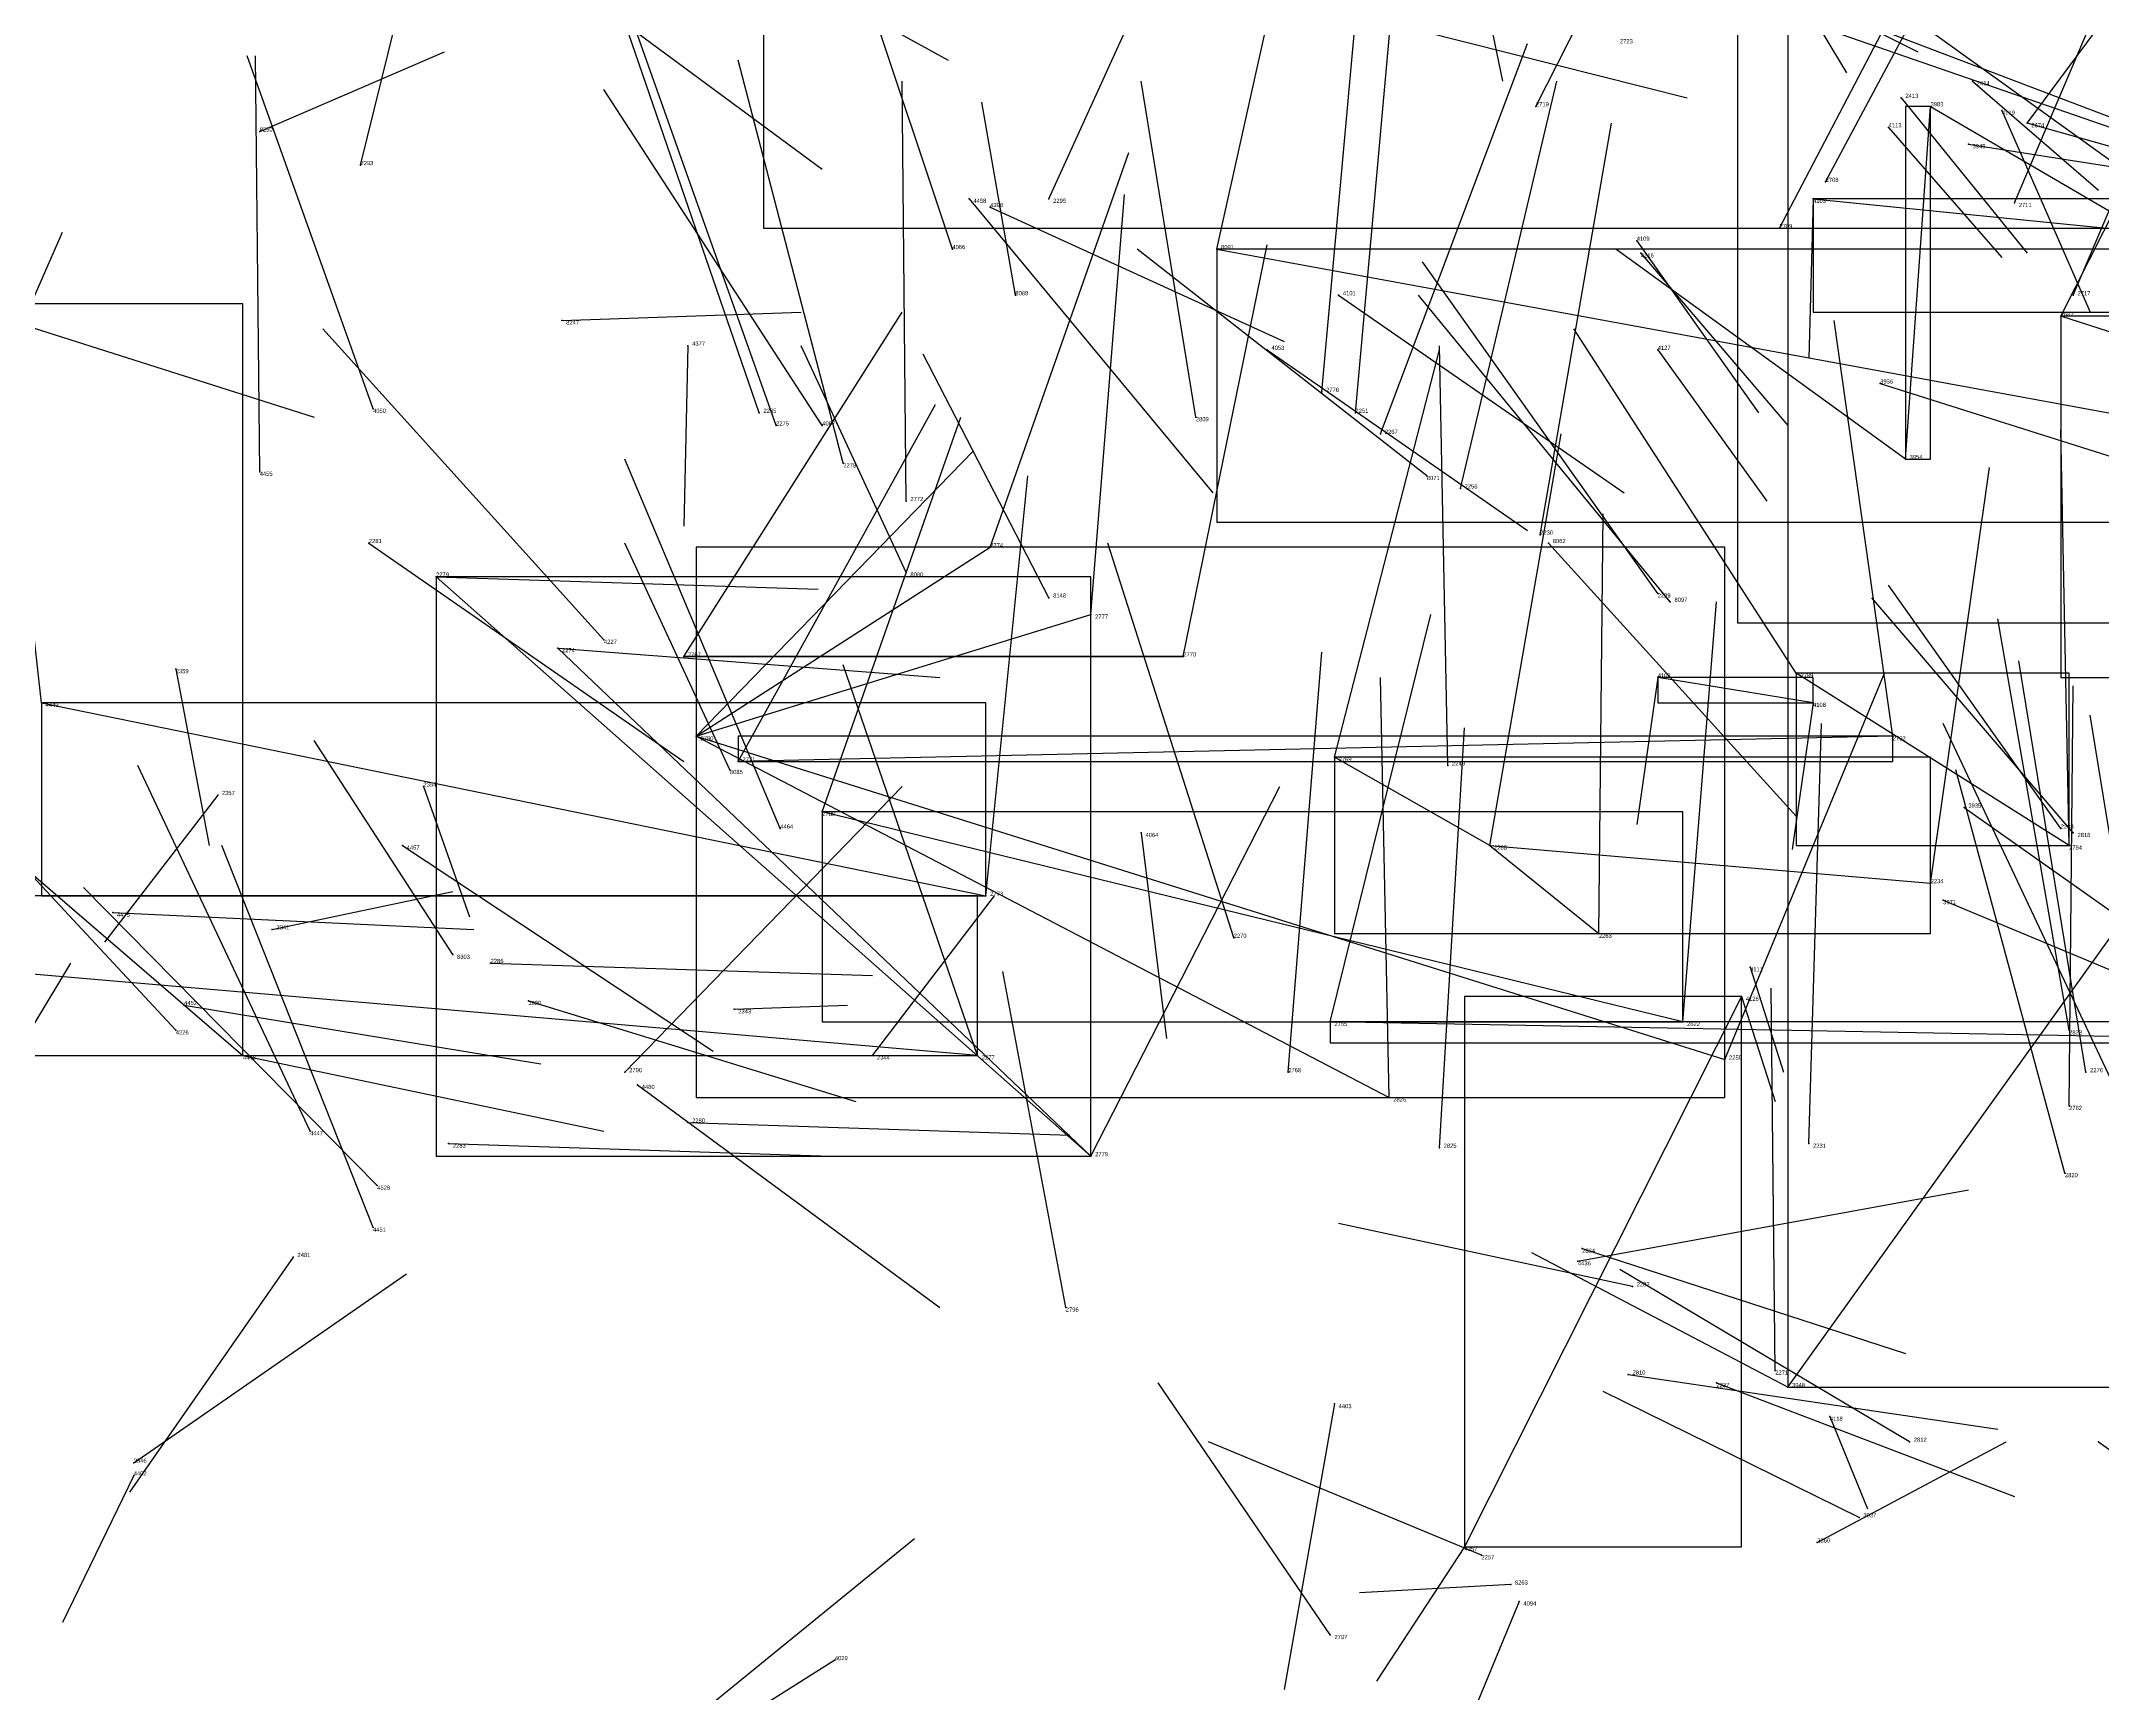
# Model space of a CAD drawing. Extents: x 59.1 to 70.8, y 600.3 to 605.1.
# Drawn here: x 66.69 to 67.181, y 603.317 to 603.7105 of the extents above; entities that cross this region are included whole.
import ezdxf

# ---------------------------------------------------------------- set-up
doc = ezdxf.new("R2010")
doc.units = 0
for name, color, linetype in [('Clients', 3, 'CONTINUOUS'), ('Facilities', 3, 'CONTINUOUS'), ('Facilities_lines', 3, 'CONTINUOUS'), ('Min_max_boxes', 1, 'CONTINUOUS'), ('Normals', 1, 'CONTINUOUS'), ('Source_points', 5, 'CONTINUOUS'), ('Text', 3, 'CONTINUOUS')]:
    doc.layers.add(name, color=color, linetype=linetype)

msp = doc.modelspace()

# ---------------------------------------------------------------- linework, layer by layer
at = {"layer": 'Clients', "color": 5}
for p in [(67.14, 603.695, 458.06), (67.163, 603.691, 451.615), (67.171, 603.645, 451.617), (66.916, 603.59, 452.859), (66.784, 603.583, 453.112), (66.94, 603.574, 452.791), (66.813, 603.566, 453.043), (66.962, 603.564, 452.72), (67.075, 603.559, 455.743), (67.108, 603.56, 452.449), (66.856, 603.539, 452.453), (66.998, 603.54, 452.654), (66.876, 603.527, 452.907), (67.14, 603.51, 452.749), (66.915, 603.507, 452.841), (67.061, 603.498, 452.901), (66.997, 603.477, 452.678), (66.738, 603.469, 453.427), (67.091, 603.468, 452.763), (67.011, 603.459, 452.938), (67.029, 603.352, 455.721)]:
    msp.add_point(p, dxfattribs=at)
at = {"layer": 'Facilities', "color": 3}
for p in [(67.15, 603.701, 448.588), (67.133, 603.697, 448.596), (67.046, 603.695, 451.775), (67.157, 603.694, 455.659), (66.742, 603.689, 460.509), (67.13, 603.69, 455.996), (67.149, 603.686, 454.884), (66.766, 603.681, 449.073), (67.115, 603.677, 451.677), (66.911, 603.673, 453.303), (66.93, 603.673, 449.035), (67.112, 603.673, 455.815), (67.16, 603.672, 451.654), (66.916, 603.671, 456), (67.07, 603.663, 455.944), (67.104, 603.666, 451.737), (66.907, 603.661, 455.687), (66.97, 603.661, 458.868), (67.071, 603.66, 455.866), (66.922, 603.65, 458.91), (66.999, 603.65, 455.788), (67.174, 603.65, 451.676), (66.814, 603.644, 460.375), (66.844, 603.638, 457.184), (66.982, 603.637, 455.964), (67.075, 603.637, 455.935), (66.995, 603.627, 452.797), (67.128, 603.629, 454.87), (66.769, 603.623, 455.688), (66.861, 603.622, 453.147), (67.003, 603.622, 452.874), (66.865, 603.619, 453.073), (66.876, 603.619, 455.719), (66.965, 603.621, 449.106), (67.009, 603.617, 452.725), (66.742, 603.608, 453.251), (66.881, 603.61, 453.002), (67.134, 603.611, 458.119), (67.02, 603.607, 459.863), (67.028, 603.604, 452.654), (66.896, 603.601, 452.933), (67.047, 603.593, 452.585), (66.768, 603.591, 453.181), (67.049, 603.591, 459.791), (66.896, 603.584, 458.941), (66.93, 603.578, 459.005), (67.075, 603.579, 452.514), (67.078, 603.577, 459.787), (66.824, 603.568, 456.282), (66.843, 603.564, 452.427), (66.722, 603.561, 448.573), (66.69, 603.553, 453.304), (67.112, 603.553, 455.757), (66.846, 603.545, 452.976), (67.131, 603.545, 452.377), (66.854, 603.537, 458.947), (67.025, 603.538, 452.977), (66.732, 603.531, 448.666), (66.781, 603.533, 448.581), (67.148, 603.528, 454.684), (66.776, 603.519, 453.463), (66.866, 603.523, 453.306), (66.952, 603.522, 455.757), (67.035, 603.519, 452.587), (67.171, 603.523, 449.338), (67.173, 603.519, 452.314), (67.174, 603.522, 449.265), (67.143, 603.506, 458.163), (66.707, 603.503, 453.568), (66.745, 603.499, 448.655), (66.974, 603.497, 453.078), (66.788, 603.493, 459.011), (66.797, 603.491, 453.106), (67.097, 603.49, 455.782), (66.724, 603.481, 453.498), (66.806, 603.482, 458.44), (66.855, 603.48, 448.566), (67.095, 603.483, 455.762), (66.722, 603.475, 456.422), (67.081, 603.477, 452.831), (67.173, 603.475, 452.61), (66.829, 603.465, 452.985), (66.888, 603.469, 448.608), (66.913, 603.469, 453.16), (66.987, 603.465, 452.783), (67.177, 603.465, 452.645), (66.832, 603.462, 453.313), (67.173, 603.457, 452.362), (66.754, 603.451, 453.289), (66.844, 603.453, 453.082), (66.787, 603.448, 453.065), (67.023, 603.447, 452.868), (67.111, 603.448, 452.628), (66.94, 603.445, 452.893), (67.172, 603.441, 452.507), (66.77, 603.438, 456.176), (66.769, 603.428, 453.262), (66.75, 603.421, 449.409), (67.057, 603.423, 449.084), (67.056, 603.42, 456.685), (67.069, 603.414, 449.268), (66.934, 603.409, 449.788), (67.068, 603.393, 449.056), (67.103, 603.394, 449.749), (67.089, 603.391, 449.336), (67.106, 603.39, 458.245), (66.998, 603.386, 457.037), (67.116, 603.383, 455.753), (67.135, 603.377, 449.46), (67.18, 603.377, 456.603), (66.712, 603.372, 448.807), (66.712, 603.369, 457.286), (67.123, 603.359, 458.235), (67.113, 603.353, 448.492), (67.033, 603.35, 449.508), (67.04, 603.343, 461.166), (67.042, 603.339, 455.65), (66.997, 603.331, 449.753), (66.879, 603.325, 455.52)]:
    msp.add_point(p, dxfattribs=at)
at = {"layer": 'Facilities_lines', "color": 3}
for p, q in [((67.252, 603.666, 451.606), (66.862, 603.801, 451.964)), ((67.252, 603.666, 451.606), (67.021, 603.754, 451.765)), ((67.094, 603.746, 448.575), (67.336, 603.572, 448.457)), ((67.106, 603.39, 458.245), (67.344, 603.722, 458.306)), ((67.134, 603.611, 458.119), (67.14, 603.695, 458.06)), ((67.252, 603.666, 451.606), (67.163, 603.691, 451.615)), ((67.112, 603.673, 455.815), (67.381, 603.646, 455.786)), ((66.97, 603.661, 458.868), (67.324, 603.596, 458.875)), ((66.53, 603.648, 453.714), (66.738, 603.469, 453.427)), ((67.439, 603.559, 451.636), (67.171, 603.645, 451.617)), ((66.846, 603.545, 452.976), (66.916, 603.59, 452.859)), ((66.94, 603.445, 452.893), (66.784, 603.583, 453.112)), ((66.846, 603.545, 452.976), (66.94, 603.574, 452.791)), ((66.94, 603.445, 452.893), (66.813, 603.566, 453.043)), ((66.843, 603.564, 452.427), (66.962, 603.564, 452.72)), ((67.112, 603.553, 455.757), (67.075, 603.559, 455.743)), ((67.173, 603.519, 452.314), (67.108, 603.56, 452.449)), ((66.69, 603.553, 453.304), (66.915, 603.507, 452.841)), ((66.846, 603.545, 452.976), (67.091, 603.468, 452.763)), ((66.846, 603.545, 452.976), (67.011, 603.459, 452.938)), ((67.131, 603.545, 452.377), (66.856, 603.539, 452.453)), ((67.035, 603.519, 452.587), (66.998, 603.54, 452.654)), ((67.081, 603.477, 452.831), (66.876, 603.527, 452.907)), ((67.035, 603.519, 452.587), (67.14, 603.51, 452.749)), ((67.035, 603.519, 452.587), (67.061, 603.498, 452.901)), ((66.913, 603.469, 453.16), (66.471, 603.507, 453.654)), ((67.095, 603.483, 455.762), (67.029, 603.352, 455.721)), ((67.262, 603.472, 452.468), (66.997, 603.477, 452.678))]:
    msp.add_line(p, q, dxfattribs=at)
at = {"layer": 'Min_max_boxes', "color": 1}
for p, q in [((66.862, 603.801, 451.606), (66.862, 603.666, 451.606)), ((66.862, 603.801, 451.964), (66.862, 603.666, 451.964)), ((67.094, 603.746, 448.457), (67.094, 603.572, 448.457)), ((67.094, 603.746, 448.575), (67.094, 603.572, 448.575)), ((67.106, 603.722, 458.245), (67.106, 603.39, 458.245)), ((67.106, 603.722, 458.306), (67.106, 603.39, 458.306)), ((67.14, 603.695, 458.06), (67.134, 603.695, 458.06)), ((67.134, 603.695, 458.06), (67.134, 603.611, 458.06)), ((67.14, 603.695, 458.119), (67.134, 603.695, 458.119)), ((67.134, 603.695, 458.119), (67.134, 603.611, 458.119)), ((67.134, 603.695, 458.06), (67.134, 603.695, 458.119)), ((67.14, 603.611, 458.06), (67.14, 603.695, 458.06)), ((67.14, 603.611, 458.119), (67.14, 603.695, 458.119)), ((67.14, 603.695, 458.06), (67.14, 603.695, 458.119)), ((67.381, 603.673, 455.786), (67.112, 603.673, 455.786)), ((67.112, 603.673, 455.786), (67.112, 603.646, 455.786)), ((67.381, 603.673, 455.815), (67.112, 603.673, 455.815)), ((67.112, 603.673, 455.815), (67.112, 603.646, 455.815)), ((67.112, 603.673, 455.786), (67.112, 603.673, 455.815)), ((66.862, 603.666, 451.606), (67.252, 603.666, 451.606)), ((66.862, 603.666, 451.964), (67.252, 603.666, 451.964)), ((66.862, 603.666, 451.606), (66.862, 603.666, 451.964)), ((67.324, 603.661, 458.868), (66.97, 603.661, 458.868)), ((66.97, 603.661, 458.868), (66.97, 603.596, 458.868)), ((67.324, 603.661, 458.875), (66.97, 603.661, 458.875)), ((66.97, 603.661, 458.875), (66.97, 603.596, 458.875)), ((66.97, 603.661, 458.868), (66.97, 603.661, 458.875)), ((66.738, 603.648, 453.427), (66.53, 603.648, 453.427)), ((66.738, 603.648, 453.714), (66.53, 603.648, 453.714)), ((66.738, 603.469, 453.427), (66.738, 603.648, 453.427)), ((66.738, 603.469, 453.714), (66.738, 603.648, 453.714)), ((66.738, 603.648, 453.427), (66.738, 603.648, 453.714)), ((67.112, 603.646, 455.786), (67.381, 603.646, 455.786)), ((67.112, 603.646, 455.815), (67.381, 603.646, 455.815)), ((67.112, 603.646, 455.786), (67.112, 603.646, 455.815)), ((67.583, 603.645, 451.064), (67.171, 603.645, 451.064)), ((67.171, 603.645, 451.064), (67.171, 603.559, 451.064)), ((67.583, 603.645, 451.636), (67.171, 603.645, 451.636)), ((67.171, 603.645, 451.636), (67.171, 603.559, 451.636)), ((67.171, 603.645, 451.064), (67.171, 603.645, 451.636)), ((67.134, 603.611, 458.06), (67.14, 603.611, 458.06)), ((67.134, 603.611, 458.119), (67.14, 603.611, 458.119)), ((67.134, 603.611, 458.06), (67.134, 603.611, 458.119)), ((67.14, 603.611, 458.06), (67.14, 603.611, 458.119)), ((66.97, 603.596, 458.868), (67.324, 603.596, 458.868)), ((66.97, 603.596, 458.875), (67.324, 603.596, 458.875)), ((66.97, 603.596, 458.868), (66.97, 603.596, 458.875)), ((67.091, 603.59, 452.763), (66.846, 603.59, 452.763)), ((66.846, 603.59, 452.763), (66.846, 603.459, 452.763)), ((67.091, 603.59, 452.976), (66.846, 603.59, 452.976)), ((66.846, 603.59, 452.976), (66.846, 603.459, 452.976)), ((66.846, 603.59, 452.763), (66.846, 603.59, 452.976)), ((67.091, 603.459, 452.763), (67.091, 603.59, 452.763)), ((67.091, 603.459, 452.976), (67.091, 603.59, 452.976)), ((67.091, 603.59, 452.763), (67.091, 603.59, 452.976)), ((66.94, 603.583, 452.893), (66.784, 603.583, 452.893)), ((66.784, 603.583, 452.893), (66.784, 603.445, 452.893)), ((66.94, 603.583, 453.112), (66.784, 603.583, 453.112)), ((66.784, 603.583, 453.112), (66.784, 603.445, 453.112)), ((66.784, 603.583, 452.893), (66.784, 603.583, 453.112)), ((66.94, 603.445, 452.893), (66.94, 603.583, 452.893)), ((66.94, 603.445, 453.112), (66.94, 603.583, 453.112)), ((66.94, 603.583, 452.893), (66.94, 603.583, 453.112)), ((67.094, 603.572, 448.457), (67.336, 603.572, 448.457)), ((67.094, 603.572, 448.575), (67.336, 603.572, 448.575)), ((67.094, 603.572, 448.457), (67.094, 603.572, 448.575)), ((66.843, 603.564, 452.427), (66.962, 603.564, 452.427)), ((66.962, 603.564, 452.427), (66.843, 603.564, 452.427)), ((66.843, 603.564, 452.427), (66.843, 603.564, 452.427)), ((66.843, 603.564, 452.72), (66.962, 603.564, 452.72)), ((66.962, 603.564, 452.72), (66.843, 603.564, 452.72)), ((66.843, 603.564, 452.72), (66.843, 603.564, 452.72)), ((66.843, 603.564, 452.427), (66.843, 603.564, 452.72)), ((66.843, 603.564, 452.427), (66.843, 603.564, 452.72)), ((66.962, 603.564, 452.427), (66.962, 603.564, 452.427)), ((66.962, 603.564, 452.72), (66.962, 603.564, 452.72)), ((66.962, 603.564, 452.427), (66.962, 603.564, 452.72)), ((66.962, 603.564, 452.427), (66.962, 603.564, 452.72)), ((67.112, 603.559, 455.743), (67.075, 603.559, 455.743)), ((67.075, 603.559, 455.743), (67.075, 603.553, 455.743)), ((67.112, 603.559, 455.757), (67.075, 603.559, 455.757)), ((67.075, 603.559, 455.757), (67.075, 603.553, 455.757)), ((67.075, 603.559, 455.743), (67.075, 603.559, 455.757)), ((67.173, 603.56, 452.314), (67.108, 603.56, 452.314)), ((67.108, 603.56, 452.314), (67.108, 603.519, 452.314)), ((67.173, 603.56, 452.449), (67.108, 603.56, 452.449)), ((67.108, 603.56, 452.449), (67.108, 603.519, 452.449)), ((67.108, 603.56, 452.314), (67.108, 603.56, 452.449)), ((67.112, 603.553, 455.743), (67.112, 603.559, 455.743)), ((67.112, 603.553, 455.757), (67.112, 603.559, 455.757)), ((67.112, 603.559, 455.743), (67.112, 603.559, 455.757)), ((67.171, 603.559, 451.064), (67.583, 603.559, 451.064)), ((67.171, 603.559, 451.636), (67.583, 603.559, 451.636)), ((67.171, 603.559, 451.064), (67.171, 603.559, 451.636)), ((67.173, 603.519, 452.314), (67.173, 603.56, 452.314)), ((67.173, 603.519, 452.449), (67.173, 603.56, 452.449)), ((67.173, 603.56, 452.314), (67.173, 603.56, 452.449)), ((66.915, 603.553, 452.841), (66.69, 603.553, 452.841)), ((66.69, 603.553, 452.841), (66.69, 603.507, 452.841)), ((66.915, 603.553, 453.304), (66.69, 603.553, 453.304)), ((66.69, 603.553, 453.304), (66.69, 603.507, 453.304)), ((66.69, 603.553, 452.841), (66.69, 603.553, 453.304)), ((66.915, 603.507, 452.841), (66.915, 603.553, 452.841)), ((66.915, 603.507, 453.304), (66.915, 603.553, 453.304)), ((66.915, 603.553, 452.841), (66.915, 603.553, 453.304)), ((67.075, 603.553, 455.743), (67.112, 603.553, 455.743)), ((67.075, 603.553, 455.757), (67.112, 603.553, 455.757)), ((67.075, 603.553, 455.743), (67.075, 603.553, 455.757)), ((67.112, 603.553, 455.743), (67.112, 603.553, 455.757)), ((67.131, 603.545, 452.377), (66.856, 603.545, 452.377)), ((66.856, 603.545, 452.377), (66.856, 603.539, 452.377)), ((67.131, 603.545, 452.453), (66.856, 603.545, 452.453)), ((66.856, 603.545, 452.453), (66.856, 603.539, 452.453)), ((66.856, 603.545, 452.377), (66.856, 603.545, 452.453)), ((67.131, 603.539, 452.377), (67.131, 603.545, 452.377)), ((67.131, 603.539, 452.453), (67.131, 603.545, 452.453)), ((67.131, 603.545, 452.377), (67.131, 603.545, 452.453)), ((66.856, 603.539, 452.377), (67.131, 603.539, 452.377)), ((66.856, 603.539, 452.453), (67.131, 603.539, 452.453)), ((66.856, 603.539, 452.377), (66.856, 603.539, 452.453)), ((67.14, 603.54, 452.587), (66.998, 603.54, 452.587)), ((66.998, 603.54, 452.587), (66.998, 603.498, 452.587)), ((67.14, 603.54, 452.901), (66.998, 603.54, 452.901)), ((66.998, 603.54, 452.901), (66.998, 603.498, 452.901)), ((66.998, 603.54, 452.587), (66.998, 603.54, 452.901)), ((67.131, 603.539, 452.377), (67.131, 603.539, 452.453)), ((67.14, 603.498, 452.587), (67.14, 603.54, 452.587)), ((67.14, 603.498, 452.901), (67.14, 603.54, 452.901)), ((67.14, 603.54, 452.587), (67.14, 603.54, 452.901)), ((67.081, 603.527, 452.831), (66.876, 603.527, 452.831)), ((66.876, 603.527, 452.831), (66.876, 603.477, 452.831)), ((67.081, 603.527, 452.907), (66.876, 603.527, 452.907)), ((66.876, 603.527, 452.907), (66.876, 603.477, 452.907)), ((66.876, 603.527, 452.831), (66.876, 603.527, 452.907)), ((67.081, 603.477, 452.831), (67.081, 603.527, 452.831)), ((67.081, 603.477, 452.907), (67.081, 603.527, 452.907)), ((67.081, 603.527, 452.831), (67.081, 603.527, 452.907)), ((67.108, 603.519, 452.314), (67.173, 603.519, 452.314)), ((67.108, 603.519, 452.449), (67.173, 603.519, 452.449)), ((67.108, 603.519, 452.314), (67.108, 603.519, 452.449)), ((67.173, 603.519, 452.314), (67.173, 603.519, 452.449)), ((66.913, 603.507, 453.16), (66.471, 603.507, 453.16)), ((66.913, 603.507, 453.654), (66.471, 603.507, 453.654)), ((66.69, 603.507, 452.841), (66.915, 603.507, 452.841)), ((66.69, 603.507, 453.304), (66.915, 603.507, 453.304)), ((66.69, 603.507, 452.841), (66.69, 603.507, 453.304)), ((66.913, 603.469, 453.16), (66.913, 603.507, 453.16)), ((66.913, 603.469, 453.654), (66.913, 603.507, 453.654)), ((66.913, 603.507, 453.16), (66.913, 603.507, 453.654)), ((66.915, 603.507, 452.841), (66.915, 603.507, 453.304)), ((66.998, 603.498, 452.587), (67.14, 603.498, 452.587)), ((66.998, 603.498, 452.901), (67.14, 603.498, 452.901)), ((66.998, 603.498, 452.587), (66.998, 603.498, 452.901)), ((67.14, 603.498, 452.587), (67.14, 603.498, 452.901)), ((67.095, 603.483, 455.721), (67.029, 603.483, 455.721)), ((67.029, 603.483, 455.721), (67.029, 603.352, 455.721)), ((67.095, 603.483, 455.762), (67.029, 603.483, 455.762)), ((67.029, 603.483, 455.762), (67.029, 603.352, 455.762)), ((67.029, 603.483, 455.721), (67.029, 603.483, 455.762)), ((67.095, 603.352, 455.721), (67.095, 603.483, 455.721)), ((67.095, 603.352, 455.762), (67.095, 603.483, 455.762)), ((67.095, 603.483, 455.721), (67.095, 603.483, 455.762)), ((66.876, 603.477, 452.831), (67.081, 603.477, 452.831)), ((66.876, 603.477, 452.907), (67.081, 603.477, 452.907)), ((66.876, 603.477, 452.831), (66.876, 603.477, 452.907)), ((67.262, 603.477, 452.468), (66.997, 603.477, 452.468)), ((66.997, 603.477, 452.468), (66.997, 603.472, 452.468)), ((67.262, 603.477, 452.678), (66.997, 603.477, 452.678)), ((66.997, 603.477, 452.678), (66.997, 603.472, 452.678)), ((66.997, 603.477, 452.468), (66.997, 603.477, 452.678)), ((67.081, 603.477, 452.831), (67.081, 603.477, 452.907)), ((66.997, 603.472, 452.468), (67.262, 603.472, 452.468)), ((66.997, 603.472, 452.678), (67.262, 603.472, 452.678)), ((66.997, 603.472, 452.468), (66.997, 603.472, 452.678)), ((66.471, 603.469, 453.16), (66.913, 603.469, 453.16)), ((66.471, 603.469, 453.654), (66.913, 603.469, 453.654)), ((66.53, 603.469, 453.427), (66.738, 603.469, 453.427)), ((66.53, 603.469, 453.714), (66.738, 603.469, 453.714)), ((66.738, 603.469, 453.427), (66.738, 603.469, 453.714)), ((66.913, 603.469, 453.16), (66.913, 603.469, 453.654)), ((66.846, 603.459, 452.763), (67.091, 603.459, 452.763)), ((66.846, 603.459, 452.976), (67.091, 603.459, 452.976)), ((66.846, 603.459, 452.763), (66.846, 603.459, 452.976)), ((67.091, 603.459, 452.763), (67.091, 603.459, 452.976)), ((66.784, 603.445, 452.893), (66.94, 603.445, 452.893)), ((66.784, 603.445, 453.112), (66.94, 603.445, 453.112)), ((66.784, 603.445, 452.893), (66.784, 603.445, 453.112)), ((66.94, 603.445, 452.893), (66.94, 603.445, 453.112)), ((67.106, 603.39, 458.245), (67.344, 603.39, 458.245)), ((67.106, 603.39, 458.306), (67.344, 603.39, 458.306)), ((67.106, 603.39, 458.245), (67.106, 603.39, 458.306)), ((67.029, 603.352, 455.721), (67.095, 603.352, 455.721)), ((67.029, 603.352, 455.762), (67.095, 603.352, 455.762)), ((67.029, 603.352, 455.721), (67.029, 603.352, 455.762)), ((67.095, 603.352, 455.721), (67.095, 603.352, 455.762))]:
    msp.add_line(p, q, dxfattribs=at)
at = {"layer": 'Normals', "color": 1}
for p, q in [((67.046, 603.695, 451.775), (67.091, 603.784, 451.778)), ((67.115, 603.677, 451.677), (67.162, 603.765, 451.684)), ((67.163, 603.691, 451.615), (67.221, 603.769, 451.638)), ((67.026, 603.76, 448.633), (67.038, 603.701, 448.713)), ((67.16, 603.672, 451.654), (67.199, 603.764, 451.653)), ((66.93, 603.673, 449.035), (66.965, 603.75, 449.088)), ((67.104, 603.666, 451.737), (67.15, 603.754, 451.745)), ((67.094, 603.746, 448.575), (67.12, 603.703, 448.661)), ((66.766, 603.681, 449.073), (66.781, 603.742, 449.15)), ((66.837, 603.744, 458.553), (66.906, 603.706, 458.614)), ((67.174, 603.65, 451.676), (67.213, 603.742, 451.675)), ((66.907, 603.661, 455.687), (66.881, 603.739, 455.63)), ((67.171, 603.645, 451.617), (67.216, 603.734, 451.625)), ((66.811, 603.728, 458.524), (66.876, 603.68, 458.584)), ((66.995, 603.627, 452.797), (67.004, 603.727, 452.797)), ((67.099, 603.727, 455.874), (67.137, 603.708, 455.965)), ((66.97, 603.661, 458.868), (66.984, 603.724, 458.944)), ((66.987, 603.721, 455.541), (67.082, 603.697, 455.56)), ((67.003, 603.622, 452.874), (67.012, 603.722, 452.87)), ((66.861, 603.622, 453.147), (66.829, 603.715, 453.13)), ((66.865, 603.619, 453.073), (66.832, 603.712, 453.056)), ((66.769, 603.623, 455.688), (66.739, 603.707, 455.643)), ((66.742, 603.608, 453.251), (66.741, 603.707, 453.238)), ((66.742, 603.689, 460.509), (66.786, 603.708, 460.597)), ((66.881, 603.61, 453.002), (66.856, 603.706, 452.987)), ((67.009, 603.617, 452.725), (67.044, 603.71, 452.738)), ((66.896, 603.601, 452.933), (66.895, 603.701, 452.931)), ((66.965, 603.621, 449.106), (66.952, 603.701, 449.165)), ((67.028, 603.604, 452.654), (67.051, 603.701, 452.661)), ((67.15, 603.701, 448.588), (67.18, 603.675, 448.68)), ((66.876, 603.619, 455.719), (66.824, 603.699, 455.687)), ((66.922, 603.65, 458.91), (66.914, 603.696, 458.999)), ((67.133, 603.697, 448.596), (67.163, 603.66, 448.684)), ((67.047, 603.593, 452.585), (67.064, 603.691, 452.594)), ((67.14, 603.695, 458.06), (67.21, 603.654, 458.001)), ((67.157, 603.694, 455.659), (67.178, 603.646, 455.744)), ((67.13, 603.69, 455.996), (67.157, 603.659, 456.087)), ((67.149, 603.686, 454.884), (67.245, 603.671, 454.907)), ((66.916, 603.59, 452.859), (66.949, 603.684, 452.868)), ((66.911, 603.673, 453.303), (66.969, 603.603, 453.344)), ((66.94, 603.574, 452.791), (66.948, 603.674, 452.791)), ((67.112, 603.673, 455.815), (67.111, 603.635, 455.908)), ((66.916, 603.671, 456), (66.986, 603.639, 456.063)), ((66.655, 603.574, 453.37), (66.695, 603.665, 453.383)), ((66.962, 603.564, 452.72), (66.982, 603.662, 452.725)), ((67.07, 603.663, 455.944), (67.099, 603.622, 456.031)), ((67.02, 603.607, 459.863), (66.951, 603.661, 459.815)), ((67.075, 603.579, 452.514), (67.019, 603.658, 452.489)), ((67.134, 603.611, 458.119), (67.065, 603.661, 458.171)), ((67.071, 603.66, 455.866), (67.106, 603.619, 455.95)), ((66.673, 603.647, 453.457), (66.755, 603.621, 453.508)), ((66.69, 603.553, 453.304), (66.679, 603.651, 453.29)), ((66.999, 603.65, 455.788), (67.067, 603.603, 455.844)), ((67.078, 603.577, 459.787), (67.018, 603.65, 459.754)), ((66.824, 603.568, 456.282), (66.757, 603.642, 456.29)), ((66.814, 603.644, 460.375), (66.871, 603.646, 460.457)), ((66.843, 603.564, 452.427), (66.895, 603.646, 452.452)), ((67.108, 603.56, 452.449), (67.055, 603.642, 452.428)), ((67.131, 603.545, 452.377), (67.117, 603.644, 452.385)), ((66.844, 603.638, 457.184), (66.843, 603.595, 457.274)), ((66.896, 603.584, 458.941), (66.871, 603.638, 459.022)), ((66.982, 603.637, 455.964), (67.044, 603.594, 456.03)), ((66.998, 603.54, 452.654), (67.023, 603.637, 452.66)), ((67.025, 603.538, 452.977), (67.023, 603.638, 452.973)), ((67.075, 603.637, 455.935), (67.101, 603.601, 456.024)), ((66.93, 603.578, 459.005), (66.9, 603.636, 459.081)), ((67.128, 603.629, 454.87), (67.223, 603.599, 454.875)), ((66.856, 603.539, 452.453), (66.903, 603.624, 452.476)), ((66.876, 603.527, 452.907), (66.909, 603.621, 452.919)), ((67.173, 603.519, 452.314), (67.171, 603.618, 452.33)), ((66.846, 603.545, 452.976), (66.912, 603.613, 453.008)), ((67.035, 603.519, 452.587), (67.052, 603.617, 452.596)), ((66.866, 603.523, 453.306), (66.829, 603.611, 453.276)), ((67.14, 603.51, 452.749), (67.154, 603.609, 452.75)), ((66.915, 603.507, 452.841), (66.925, 603.607, 452.842)), ((67.061, 603.498, 452.901), (67.062, 603.598, 452.897)), ((66.768, 603.591, 453.181), (66.843, 603.539, 453.221)), ((66.854, 603.537, 458.947), (66.829, 603.591, 459.028)), ((66.974, 603.497, 453.078), (66.944, 603.591, 453.061)), ((67.049, 603.591, 459.791), (67.108, 603.526, 459.838)), ((66.784, 603.583, 453.112), (66.875, 603.58, 453.153)), ((67.174, 603.522, 449.265), (67.126, 603.578, 449.332)), ((67.171, 603.523, 449.338), (67.13, 603.581, 449.408)), ((66.997, 603.477, 452.678), (67.021, 603.574, 452.685)), ((67.081, 603.477, 452.831), (67.089, 603.577, 452.83)), ((67.173, 603.475, 452.61), (67.156, 603.573, 452.604)), ((66.813, 603.566, 453.043), (66.904, 603.559, 453.084)), ((66.987, 603.465, 452.783), (66.995, 603.565, 452.782)), ((66.722, 603.561, 448.573), (66.73, 603.519, 448.664)), ((66.913, 603.469, 453.16), (66.881, 603.562, 453.143)), ((67.011, 603.459, 452.938), (67.009, 603.559, 452.933)), ((67.075, 603.559, 455.743), (67.07, 603.524, 455.837)), ((67.091, 603.468, 452.763), (67.129, 603.56, 452.776)), ((67.177, 603.465, 452.645), (67.161, 603.563, 452.638)), ((67.173, 603.457, 452.362), (67.174, 603.557, 452.369)), ((67.112, 603.553, 455.757), (67.107, 603.518, 455.851)), ((67.193, 603.458, 459.43), (67.178, 603.55, 459.467)), ((66.722, 603.475, 456.422), (66.654, 603.548, 456.424)), ((66.788, 603.493, 459.011), (66.755, 603.544, 459.09)), ((67.023, 603.447, 452.868), (67.029, 603.547, 452.868)), ((67.111, 603.448, 452.628), (67.114, 603.548, 452.629)), ((67.185, 603.459, 452.544), (67.143, 603.548, 452.525)), ((66.754, 603.451, 453.289), (66.713, 603.538, 453.261)), ((67.172, 603.441, 452.507), (67.146, 603.537, 452.499)), ((66.732, 603.531, 448.666), (66.705, 603.496, 448.756)), ((66.781, 603.533, 448.581), (66.792, 603.502, 448.675)), ((66.829, 603.465, 452.985), (66.895, 603.533, 453.017)), ((66.94, 603.445, 452.893), (66.985, 603.533, 452.91)), ((67.148, 603.528, 454.684), (67.223, 603.475, 454.643)), ((66.769, 603.428, 453.262), (66.733, 603.519, 453.24)), ((66.776, 603.519, 453.463), (66.85, 603.47, 453.509)), ((66.952, 603.522, 455.757), (66.958, 603.473, 455.844)), ((66.77, 603.438, 456.176), (66.7, 603.509, 456.184)), ((66.745, 603.499, 448.655), (66.788, 603.508, 448.745)), ((66.888, 603.469, 448.608), (66.917, 603.507, 448.696)), ((67.143, 603.506, 458.163), (67.222, 603.473, 458.112)), ((66.707, 603.503, 453.568), (66.793, 603.499, 453.619)), ((66.647, 603.408, 452.473), (66.697, 603.491, 452.496)), ((66.797, 603.491, 453.106), (66.888, 603.488, 453.147)), ((67.097, 603.49, 455.782), (67.105, 603.465, 455.878)), ((66.934, 603.409, 449.788), (66.919, 603.489, 449.846)), ((67.103, 603.394, 449.749), (67.102, 603.485, 449.791)), ((66.724, 603.481, 453.498), (66.809, 603.467, 453.549)), ((66.806, 603.482, 458.44), (66.884, 603.458, 458.498)), ((66.855, 603.48, 448.566), (66.882, 603.481, 448.662)), ((67.095, 603.483, 455.762), (67.103, 603.458, 455.858)), ((66.738, 603.469, 453.427), (66.824, 603.451, 453.475)), ((66.832, 603.462, 453.313), (66.904, 603.409, 453.357)), ((66.844, 603.453, 453.082), (66.935, 603.45, 453.123)), ((66.787, 603.448, 453.065), (66.878, 603.445, 453.106)), ((67.056, 603.42, 456.685), (67.149, 603.437, 456.719)), ((67.069, 603.414, 449.268), (66.999, 603.429, 449.338)), ((66.75, 603.421, 449.409), (66.711, 603.365, 449.483)), ((67.106, 603.39, 458.245), (67.045, 603.422, 458.317)), ((67.057, 603.423, 449.084), (67.134, 603.398, 449.026)), ((66.712, 603.372, 448.807), (66.777, 603.417, 448.868)), ((67.135, 603.377, 449.46), (67.066, 603.418, 449.519)), ((67.068, 603.393, 449.056), (67.156, 603.38, 449.011)), ((66.997, 603.331, 449.753), (66.956, 603.391, 449.822)), ((67.123, 603.359, 458.235), (67.062, 603.389, 458.308)), ((67.089, 603.391, 449.336), (67.16, 603.364, 449.271)), ((66.998, 603.386, 457.037), (66.986, 603.318, 457.11)), ((67.116, 603.383, 455.753), (67.125, 603.361, 455.85)), ((67.033, 603.35, 449.508), (66.968, 603.377, 449.579)), ((67.113, 603.353, 448.492), (67.158, 603.377, 448.578)), ((67.18, 603.377, 456.603), (67.261, 603.319, 456.603)), ((66.712, 603.369, 457.286), (66.695, 603.334, 457.378)), ((66.823, 603.293, 456.67), (66.898, 603.354, 456.693)), ((67.029, 603.352, 455.721), (67.008, 603.32, 455.813)), ((67.04, 603.343, 461.166), (67.004, 603.341, 461.259)), ((67.042, 603.339, 455.65), (67.03, 603.31, 455.745)), ((66.879, 603.325, 455.52), (66.86, 603.313, 455.617))]:
    msp.add_line(p, q, dxfattribs=at)
at = {"layer": 'Source_points', "color": 5}
for p in [(67.15, 603.701, 448.588), (67.133, 603.697, 448.596), (67.046, 603.695, 451.775), (67.14, 603.695, 458.06), (67.157, 603.694, 455.659), (67.163, 603.691, 451.615), (66.742, 603.689, 460.509), (67.13, 603.69, 455.996), (67.149, 603.686, 454.884), (66.766, 603.681, 449.073), (67.115, 603.677, 451.677), (66.911, 603.673, 453.303), (66.93, 603.673, 449.035), (67.112, 603.673, 455.815), (67.16, 603.672, 451.654), (66.916, 603.671, 456), (67.07, 603.663, 455.944), (67.104, 603.666, 451.737), (66.907, 603.661, 455.687), (66.97, 603.661, 458.868), (67.071, 603.66, 455.866), (66.922, 603.65, 458.91), (66.999, 603.65, 455.788), (67.174, 603.65, 451.676), (66.814, 603.644, 460.375), (67.171, 603.645, 451.617), (66.844, 603.638, 457.184), (66.982, 603.637, 455.964), (67.075, 603.637, 455.935), (66.995, 603.627, 452.797), (67.128, 603.629, 454.87), (66.769, 603.623, 455.688), (66.861, 603.622, 453.147), (67.003, 603.622, 452.874), (66.865, 603.619, 453.073), (66.876, 603.619, 455.719), (66.965, 603.621, 449.106), (67.009, 603.617, 452.725), (66.742, 603.608, 453.251), (66.881, 603.61, 453.002), (67.134, 603.611, 458.119), (67.02, 603.607, 459.863), (67.028, 603.604, 452.654), (66.896, 603.601, 452.933), (67.047, 603.593, 452.585), (66.768, 603.591, 453.181), (66.916, 603.59, 452.859), (67.049, 603.591, 459.791), (66.784, 603.583, 453.112), (66.896, 603.584, 458.941), (66.93, 603.578, 459.005), (67.075, 603.579, 452.514), (66.94, 603.574, 452.791), (67.078, 603.577, 459.787), (66.824, 603.568, 456.282), (66.813, 603.566, 453.043), (66.843, 603.564, 452.427), (66.962, 603.564, 452.72), (66.722, 603.561, 448.573), (67.075, 603.559, 455.743), (67.108, 603.56, 452.449), (66.69, 603.553, 453.304), (67.112, 603.553, 455.757), (66.846, 603.545, 452.976), (67.131, 603.545, 452.377), (66.856, 603.539, 452.453), (66.998, 603.54, 452.654), (66.854, 603.537, 458.947), (67.025, 603.538, 452.977), (66.732, 603.531, 448.666), (66.781, 603.533, 448.581), (66.876, 603.527, 452.907), (67.148, 603.528, 454.684), (66.776, 603.519, 453.463), (66.866, 603.523, 453.306), (66.952, 603.522, 455.757), (67.035, 603.519, 452.587), (67.171, 603.523, 449.338), (67.173, 603.519, 452.314), (67.174, 603.522, 449.265), (67.14, 603.51, 452.749), (66.915, 603.507, 452.841), (67.143, 603.506, 458.163), (66.707, 603.503, 453.568), (66.745, 603.499, 448.655), (66.974, 603.497, 453.078), (67.061, 603.498, 452.901), (66.788, 603.493, 459.011), (66.797, 603.491, 453.106), (67.097, 603.49, 455.782), (66.724, 603.481, 453.498), (66.806, 603.482, 458.44), (66.855, 603.48, 448.566), (67.095, 603.483, 455.762), (66.722, 603.475, 456.422), (66.997, 603.477, 452.678), (67.081, 603.477, 452.831), (67.173, 603.475, 452.61), (66.738, 603.469, 453.427), (66.829, 603.465, 452.985), (66.888, 603.469, 448.608), (66.913, 603.469, 453.16), (66.987, 603.465, 452.783), (67.091, 603.468, 452.763), (67.177, 603.465, 452.645), (66.832, 603.462, 453.313), (67.011, 603.459, 452.938), (67.173, 603.457, 452.362), (66.754, 603.451, 453.289), (66.844, 603.453, 453.082), (66.787, 603.448, 453.065), (67.023, 603.447, 452.868), (67.111, 603.448, 452.628), (66.94, 603.445, 452.893), (67.172, 603.441, 452.507), (66.77, 603.438, 456.176), (66.769, 603.428, 453.262), (66.75, 603.421, 449.409), (67.057, 603.423, 449.084), (67.056, 603.42, 456.685), (67.069, 603.414, 449.268), (66.934, 603.409, 449.788), (67.068, 603.393, 449.056), (67.103, 603.394, 449.749), (67.089, 603.391, 449.336), (67.106, 603.39, 458.245), (66.998, 603.386, 457.037), (67.116, 603.383, 455.753), (67.135, 603.377, 449.46), (67.18, 603.377, 456.603), (66.712, 603.372, 448.807), (66.712, 603.369, 457.286), (67.123, 603.359, 458.235), (67.029, 603.352, 455.721), (67.113, 603.353, 448.492), (67.033, 603.35, 449.508), (67.04, 603.343, 461.166), (67.042, 603.339, 455.65), (66.997, 603.331, 449.753), (66.879, 603.325, 455.52)]:
    msp.add_point(p, dxfattribs=at)

# ---------------------------------------------------------------- texts
at = {"layer": 'Text', "color": 3}
for s, p in [('2723', (67.066, 603.71, 451.833)), ('2414', (67.151, 603.7, 448.588)), ('2719', (67.046, 603.695, 451.775)), ('2413', (67.134, 603.697, 448.596)), ('3983', (67.14, 603.695, 458.06)), ('4113', (67.13, 603.69, 455.996)), ('4119', (67.157, 603.693, 455.659)), ('2674', (67.164, 603.69, 451.615)), ('8250', (66.742, 603.689, 460.509)), ('3945', (67.15, 603.685, 454.884)), ('2293', (66.766, 603.681, 449.073)), ('2708', (67.115, 603.677, 451.677)), ('4458', (66.912, 603.672, 453.303)), ('4398', (66.916, 603.671, 456)), ('2295', (66.931, 603.672, 449.035)), ('4103', (67.112, 603.672, 455.815)), ('2711', (67.161, 603.671, 451.654)), ('2709', (67.104, 603.666, 451.737)), ('4066', (66.907, 603.661, 455.687)), ('8091', (66.971, 603.661, 458.868)), ('4109', (67.07, 603.663, 455.944)), ('4116', (67.071, 603.659, 455.866)), ('8088', (66.922, 603.65, 458.91)), ('4101', (67, 603.65, 455.788)), ('2717', (67.175, 603.65, 451.676)), ('8247', (66.815, 603.643, 460.375)), ('2682', (67.171, 603.645, 451.617)), ('4377', (66.845, 603.638, 457.184)), ('4053', (66.983, 603.637, 455.964)), ('4127', (67.075, 603.637, 455.935)), ('2776', (66.996, 603.627, 452.797)), ('3936', (67.128, 603.629, 454.87)), ('4050', (66.769, 603.622, 455.688)), ('2285', (66.862, 603.622, 453.147)), ('2251', (67.003, 603.622, 452.874)), ('2275', (66.865, 603.619, 453.073)), ('4067', (66.876, 603.619, 455.719)), ('2809', (66.965, 603.62, 449.106)), ('2267', (67.01, 603.617, 452.725)), ('4455', (66.742, 603.607, 453.251)), ('2278', (66.881, 603.609, 453.002)), ('3954', (67.135, 603.611, 458.119)), ('8071', (67.02, 603.606, 459.863)), ('2256', (67.029, 603.604, 452.654)), ('2772', (66.897, 603.601, 452.933)), ('2230', (67.047, 603.593, 452.585)), ('2281', (66.768, 603.591, 453.181)), ('2774', (66.916, 603.59, 452.859)), ('8062', (67.05, 603.591, 459.791)), ('2279', (66.784, 603.583, 453.112)), ('8080', (66.897, 603.583, 458.941)), ('8148', (66.931, 603.578, 459.005)), ('2229', (67.075, 603.578, 452.514)), ('8097', (67.079, 603.577, 459.787)), ('2777', (66.941, 603.573, 452.791)), ('4227', (66.824, 603.567, 456.282)), ('2274', (66.814, 603.565, 453.043)), ('2767', (66.844, 603.564, 452.427)), ('2770', (66.962, 603.564, 452.72)), ('2359', (66.722, 603.56, 448.573)), ('4102', (67.075, 603.559, 455.743)), ('2789', (67.109, 603.559, 452.449)), ('4449', (66.691, 603.552, 453.304)), ('4108', (67.112, 603.552, 455.757)), ('2780', (66.847, 603.544, 452.976)), ('2792', (67.131, 603.544, 452.377)), ('2771', (66.857, 603.539, 452.453)), ('2769', (66.999, 603.539, 452.654)), ('2249', (67.026, 603.538, 452.977)), ('2354', (66.781, 603.533, 448.581)), ('8085', (66.854, 603.536, 458.947)), ('2357', (66.733, 603.531, 448.666)), ('3935', (67.149, 603.528, 454.684)), ('4464', (66.866, 603.523, 453.306)), ('2788', (66.876, 603.526, 452.907)), ('2288', (67.171, 603.523, 449.338)), ('4457', (66.777, 603.518, 453.463)), ('4064', (66.953, 603.521, 455.757)), ('2268', (67.036, 603.518, 452.587)), ('2784', (67.173, 603.518, 452.314)), ('2818', (67.175, 603.521, 449.265)), ('2234', (67.14, 603.51, 452.749)), ('2773', (66.916, 603.507, 452.841)), ('3971', (67.143, 603.505, 458.163)), ('4475', (66.708, 603.502, 453.568)), ('2341', (66.746, 603.499, 448.655)), ('2270', (66.974, 603.497, 453.078)), ('2263', (67.061, 603.497, 452.901)), ('8303', (66.789, 603.492, 459.011)), ('2286', (66.797, 603.491, 453.106)), ('4111', (67.097, 603.489, 455.782)), ('4452', (66.724, 603.481, 453.498)), ('3920', (66.806, 603.481, 458.44)), ('2343', (66.856, 603.479, 448.566)), ('4126', (67.096, 603.482, 455.762)), ('4226', (66.722, 603.474, 456.422)), ('2765', (66.998, 603.476, 452.678)), ('2822', (67.082, 603.476, 452.831)), ('2823', (67.173, 603.474, 452.61)), ('4448', (66.738, 603.468, 453.427)), ('2790', (66.83, 603.465, 452.985)), ('2344', (66.889, 603.468, 448.608)), ('2277', (66.914, 603.468, 453.16)), ('2768', (66.987, 603.465, 452.783)), ('2250', (67.092, 603.468, 452.763)), ('2276', (67.178, 603.465, 452.645)), ('4480', (66.833, 603.461, 453.313)), ('2826', (67.012, 603.458, 452.938)), ('2782', (67.173, 603.456, 452.362)), ('4447', (66.754, 603.45, 453.289)), ('2280', (66.845, 603.453, 453.082)), ('2283', (66.788, 603.447, 453.065)), ('2779', (66.941, 603.445, 452.893)), ('2825', (67.024, 603.447, 452.868)), ('2231', (67.112, 603.447, 452.628)), ('2820', (67.172, 603.44, 452.507)), ('4528', (66.77, 603.437, 456.176)), ('4451', (66.769, 603.427, 453.262)), ('2481', (66.751, 603.421, 449.409)), ('2824', (67.057, 603.422, 449.084)), ('4436', (67.056, 603.419, 456.685)), ('2282', (67.07, 603.414, 449.268)), ('2796', (66.934, 603.408, 449.788)), ('2810', (67.069, 603.393, 449.056)), ('2271', (67.103, 603.393, 449.749)), ('2237', (67.089, 603.39, 449.336)), ('3948', (67.107, 603.39, 458.245)), ('4403', (66.999, 603.385, 457.037)), ('4118', (67.116, 603.382, 455.753)), ('2812', (67.136, 603.377, 449.46)), ('2346', (66.712, 603.372, 448.807)), ('4402', (66.712, 603.369, 457.286)), ('3937', (67.124, 603.359, 458.235)), ('4357', (67.029, 603.351, 455.721)), ('2360', (67.113, 603.353, 448.492)), ('2257', (67.033, 603.349, 449.508)), ('8263', (67.041, 603.343, 461.166)), ('4094', (67.043, 603.338, 455.65)), ('2797', (66.998, 603.33, 449.753)), ('4029', (66.879, 603.325, 455.52))]:
    msp.add_text(s, height=0.001, dxfattribs=at).set_placement(p)

doc.saveas('drawing.dxf')
